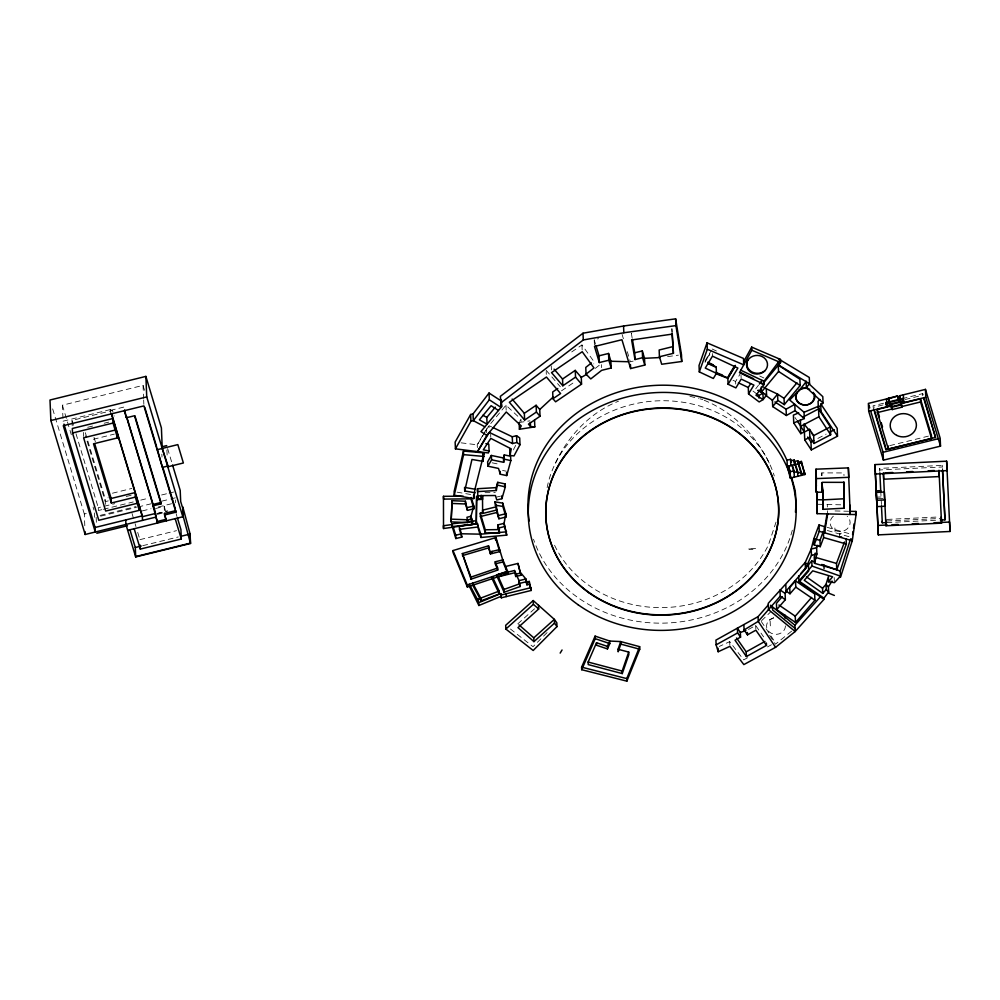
<?xml version="1.0" encoding="UTF-8"?>
<svg xmlns="http://www.w3.org/2000/svg" width="1000" height="1000" viewBox="0 0 1000 1000"><rect width="100%" height="100%" fill="white"/><g stroke="black" fill="none" stroke-linecap="round" stroke-linejoin="round"><path stroke-width="0.75" stroke-dasharray="5 3.75" d="M821.775 475.712L821.812 472.887L843.888 472.938L844 475.625M776.025 522.1L768.375 545.188A116.5 103.425 -2.4 0 1 659 607.612A116.5 103.425 -2.4 0 1 553.225 542.325M555.45 463.15C568.062 435.925 590.25 412.35 618.475 401.225M515.7 445.412L513.7 449.162L513.825 451.875M519.738 421.388L520.95 419.15L521.062 421.85M482.663 435.4L477.238 444.862L477.35 447.562M483.438 434.05L488.175 426.675M704.975 360.95L711.363 350.337M709.8 353.713L705.025 362.175L709.825 354.212M735.725 384.05L735.612 381.488L740.925 372.663M485.075 432.038L477.238 444.825L461.025 442.825M485.863 430.763L489 425.65L505.962 405.225L519.888 418.162M758.425 385.262L755.7 388.888M547.087 632.587L533.025 646.712L510.438 629.012M761.587 620.7L770.425 612.125M517.812 623.837L535.075 608.325M791.587 631.175L775.462 644.175L768.8 634.212M595.325 368.35L601.375 363.587L601.55 367.638M833.363 516.213L833.062 516.425A10 8.875 -2.4 0 0 833.05 528.987A10 8.875 -2.4 0 0 847.188 528.875A10 8.875 -2.4 0 0 847.212 516.312M769.338 620.112L773.662 617.825M571.712 351.938L581.95 344.975L593.675 361.188L593.787 363.888M561.5 390.85L575.087 381.6M748.487 629.462L755.675 625.475L763.625 636.875M747.625 657.725L743.662 659.875L729.7 641.637L719.312 646.425M767.463 646.925L771.425 644.762M817.862 438.438L826.137 434.113M62.962 418.275L62.413 405.2L143.05 385.387L144.812 391.225M63.087 421.175L110.325 409.575L111.213 412.525M110.363 410.387L123.75 407.1L123.85 409.237M72.225 425.788L72 420.425L112.487 410.475L114.175 416.1M87.725 427.275L93.725 425.8M104.225 423.225L108.737 422.113M93.325 439.275L114.3 434.125M594.425 345.125L594.2 339.712L598.525 338.65M633.175 361.1L630.337 361.8L627.3 351.7M112.438 493.212L131.912 488.425M105.388 504.325L105.15 498.488L108.15 497.75M108.275 500.887L105.275 501.625L85.475 435.863M126.275 496.463L132.287 494.988M98.387 510.4L98.275 507.713L114.775 503.663M84.8 525.7L84.312 513.975L87.2 513.263M98.888 510.387L101.875 509.663M103.375 509.288L133.238 501.95M140.712 500.125L148.175 498.288M161.612 494.988L167.587 493.512M169.075 493.15L173.562 492.05M100.113 515.388L136.1 506.55M100.638 516.188L136.475 507.375M137.975 507.013L151.412 503.713M161.863 501.138L169.325 499.312M170.825 498.938L175.3 497.837M142.275 510.925L151.062 508.762M158.387 506.975L171.562 503.725M155.55 508.525L164.2 506.4L165.525 510.788M157.2 513.475L167.45 510.962M157.213 513.538L167.463 511.025M157.312 514.375L163.075 512.95M139.9 539.65L176.525 530.662M142.713 545.688L178.263 536.95M496.637 497.075L500.5 496.125M883.6 403.225L873.1 405.8L873.175 407.375L883.662 404.8M902.188 398.663L922.725 393.612L923.6 396.525M905.188 399.513L922.788 395.188L922.725 393.612M889.737 445.637L928.462 436.112M841.425 533.212L839.388 533.713L839.538 537.425M519.125 422.512L529.925 420.838M667.588 356.637L678.4 355.15M942.312 465.412L942.375 466.975L879.712 469.95L879.65 468.375L942.312 465.412L942.463 468.512M878.037 497.1L881.05 496.962M878.1 498.675L884.65 498.363M887.225 519.412L938.188 517M886.812 521L940.312 518.462M886.888 522.575L938.85 520.112M485.012 492.688L495.3 492.625M818.2 504.275L840.8 504.812M835.05 510.95L848.587 511.275M457.113 492.163L470.6 494.487M492.175 462.812L498.237 464.087M502.562 470.425L506.425 471.238M689.925 396.275L698.512 398.45M699.95 398.812L702.812 399.538M827.212 527.35L850.537 534.038M827.35 530.5L850.675 537.175M712.163 349.012L716.4 351M733.025 380.275L735.612 381.488M759.762 376.037L763.888 378M491.737 426.95L489 425.65L489.113 428.387M704.163 400.25C734.075 412.4 757.337 436.887 770.6 466.025M753 391.062L756.538 393.738M546.15 370.288L560.312 386.788M761.25 621.45L774.562 641.35M794.975 417.475L796.55 419.862M622.087 334.412L623.4 338.738M594.2 339.712L595.513 344.1M167.613 448.587L172.113 463.525M176.1 513.587L176.975 516.487M132.012 513.45L133.763 519.237M135.087 523.663L135.963 526.562M137.713 532.388L139.462 538.2M94.012 437.337L95.35 441.775M85.35 432.713L105.15 498.488M72 420.425L73.787 426.35M76.013 433.738L98.275 507.713M62.413 405.2L71.3 434.725M93.075 507.062L93.963 510.012M52.675 408.9L84.312 513.975M632.112 337.738L631.337 333.212L631.512 337.262M671.912 328.85L672.113 331.8M879.65 468.375L879.788 471.35M880.738 490.65L881.112 498.525M881.2 499.988L881.413 504.538M834.887 527.987L835.037 531.688M834.2 577.55L834.362 581.388M827.275 504.487L827.375 507M827.537 510.775L827.625 512.875M821.812 472.887L821.925 475.588M770.138 620.988L770.337 625.862M755.675 625.475L755.825 629.012M741.025 375.225L741.137 377.8M729.7 641.637L729.85 645.175M712.35 353.587L712.463 356.15M671.875 328.725L672.038 332.775M581.95 344.975L582.175 350.375M551.25 365.863L551.425 369.913M546.2 371.637L546.325 374.338M505.962 405.225L506.188 410.625M490.65 434.325L490.763 437.05M486.538 428.65L486.712 432.7M175.4 499.988L175.512 502.762M166.9 450L167.15 455.863M164.2 506.4L164.375 510.6M161.863 454.15L161.988 457.062M143.05 385.387L143.6 398.488M143.663 399.95L143.85 404.325M110.325 409.575L110.463 412.863M96.15 517.288L96.463 524.55M94.475 512.95L94.65 517.3M83.4 432.425L83.562 436.463M792.325 530.188A133.975 118.95 -2.4 0 1 665.863 623.062A133.975 118.95 -2.4 0 1 533.525 539.263M547.125 487.663A116.5 103.425 -2.4 0 1 656.338 400.9A116.5 103.425 -2.4 0 1 774.287 475.975M785.438 625.913A9.438 8.375 -2.4 0 1 776.812 634.325A9.438 8.375 -2.4 0 1 766.712 627.513A9.438 8.375 -2.4 0 1 773.575 617.913M749.112 548.413L749.062 549.513L755.7 549.663L755.487 548.562L749.112 548.413"/><path stroke-width="1.5" d="M494.988 501.85L496.463 506.763L482.525 510.188L482.663 513.488L496.6 510.062L494.988 501.85L502.7 503.125L505.887 513.713L504.062 523.362L506.737 535.125L480.95 537.475L480.812 534.175L476.138 520.737L472.55 521.112L472.688 524.412L443.512 528.525L443.462 496.312L463.212 496.163M816.2 492.2L815.987 469.175L848.375 467.887L848.763 477.325L816.388 478.6L816.2 492.2L822.075 492.212L822.212 482.325L844.287 482.362L843.938 508.225L823.037 509.312L823.037 490.412L821.675 482.788L822.075 492.212M843.938 508.225L843.763 482.062M476.275 524.038L476.637 496.375L476.275 524.038L452.212 526.562L452.1 523.787L472.575 521.65L470.962 516.287L473.8 506.012L471.238 497.512M817.2 491.825L817.087 513.663L856.087 514.587L855.95 511.45L850.088 511.312M817.087 513.663L817.312 491.625M823.037 509.312L823.037 490.412M450.962 519.138L467.688 519.8L467.8 522.562L451.087 521.9L452.1 500.7L465.4 501.225L467.438 510.363L473.913 508.775L473.8 506.012L467.325 507.6M451.087 521.9L452.1 500.7M852.575 534.525L853.025 531.45M853.475 528.362L854.15 523.75M855.5 514.525L855.95 511.45M856.087 514.587L852.262 540.737L840.487 577.325L840.225 571.038L850.588 538.85M747.087 361.962L746.812 363.787A10.85 9.625 -2.4 0 0 763.062 372L764.85 370.775M824.438 529.663L827.062 513.675M827.675 513.913L824.562 532.812L824.3 526.525L818.988 525L813.888 538.638L811.2 549.05L805.188 562.537L768.238 603.337L768.5 609.625L795.175 631.525L824.025 599.325L823.975 598.162L828.625 591.987L826.237 589.513L826.025 584.388L828.375 576.638L828.587 581.763L834.425 582.663L840.438 576.163L811.975 566.05L811.762 560.925L814.613 561.938M493.1 427.612L512.263 436.763L516.562 435.7L519.7 437.925L519.987 444.712L513.987 455.95L510.012 455.387L511.262 448.913L490.825 438.4L483.3 449.825L489.075 451L488.413 452.962L455.425 448.837L455.138 442.088L470.65 414.487L473.038 413.913L489.038 393.038L500.725 400.637L501.012 407.4L489.312 399.8L489.038 393.038M797.387 392.013L789.712 400.037L804.05 412.262L804.312 418.55L793.737 422.95L800.788 433.688L804.275 431.863L803.95 424L808.763 429.762M475.087 492.775L464.712 490.975L471.962 459.462L483.013 461.375L483.988 452.887L463.462 451.05L454.113 491.637L454.263 495.225L473.75 498.6L474.938 489.2L482.863 457.8M454.263 495.225L463.612 454.637L463.462 451.05M483.425 455.35L483.988 452.887M797.15 392.2L795.938 394.538A9.438 8.375 -2.4 0 0 807.475 404.712A9.412 8.363 -2.4 0 0 813.213 400.763L814.8 395.363L814.488 396.562L814.163 394.4A9.438 8.375 -2.4 0 0 813.225 392.375M815.275 553.05L814.25 557.038L814.513 563.325L836.762 569.7L846.338 544.038L846.137 539.012M814.513 563.325L816.888 554.012L816.625 547.725L817.738 545.275M503.413 457.975L504.263 454.9L510.562 456.225L510.838 460.562L506.7 475.575L500.262 474.225L498.512 468.425L487.887 466.2L487.625 461.863L491.325 455.45L503.413 457.975L503.688 462.325L491.6 459.8L487.887 466.2M503.688 462.325L504.263 454.9M496.213 487.625L497.738 482.325L505.2 483.963L505.325 486.85L501.912 498.7L496.763 499.963L495.425 495.525L480.725 495.613L481.538 498.3L478.025 499.062L477.438 488.725L496.213 487.625L496.325 490.525L477.562 491.613L477.438 488.725M496.325 490.525L497.738 482.325M504.35 486.925L505.2 483.963M618.062 649.262L620.712 641.575L639.65 646.675L639.75 649.212L626.862 681.15L581.7 669.7L581.6 667.15L595.1 636.125L609.7 641.038L620.712 641.575L620.825 644.125L618.175 651.812L618.062 649.262L628.713 652.075L628.825 654.625L622.275 673.587L588.237 664.6L588.125 662.05L596.538 642.738L607.375 646.375L607.475 648.925L596.65 645.275L596.538 642.738M622.275 673.587L622.163 671.05L628.713 652.075M707.038 342.837L707.312 349.25L743.75 364.85L743.487 358.438L707.038 342.837L699.038 365.487L699.312 371.9L713.337 378.475L716.45 373.312L716.175 366.9L707.8 362.975M699.312 371.9L707.312 349.25M820.238 546.663L819.975 540.375L823.375 531.25L823.637 537.537L820.238 546.663L814.15 544.925L819.25 531.287L818.988 525M836.762 569.7L836.5 563.413L844.488 542.025M626.862 681.15L626.763 678.6L639.65 646.675M581.7 669.7L595.212 638.675L595.1 636.125M607.375 646.375L609.113 642.362M607.475 648.925L609.8 643.575L609.7 641.038M782.2 596.7L776.425 603.325L776.688 609.612L795.5 622.475L814.912 600.225L814.65 593.938L795.512 580.837L795.775 587.125L789.987 593.775L786.05 591.087L805.462 568.825L811.462 555.337L811.2 549.05L816.625 547.725M796.438 393.462L800.638 389.175A9.55 8.475 -2.4 0 1 807.887 388.275M797.138 392.3L795.85 396.562A9.55 8.475 -2.4 0 0 805.387 404.963C810.888 405.125 816.325 399.85 814.625 394.212M534.538 420.112L534.825 426.875L519.412 429.263L521.237 425.913L506.25 411.975L486.825 435.412L477.525 451.613L489.288 432.438L512.55 443.55L516.85 442.488L519.987 444.712M743.625 361.712L751.675 347.1L780.438 359.412L780.575 362.562L778.65 365.112L809.55 383.75L806.363 387.425L823.062 402.912L818.337 407.6L837.5 436.188L811.3 449.913L804.737 439.9L804.4 432.038L809.55 429.35L813.662 435.613L813.988 443.475L830.662 434.738L830.337 426.875L818.55 408.913L802.925 417.1M751.675 347.1L751.812 350.25L739.45 372.663L764.15 384.412L755.975 395.3L763.175 399.538L766.562 395.025L766.3 388.738L763.75 387.238M455.425 448.837L470.938 421.25L470.65 414.487M728.562 375.875L734.575 365.9M735.35 365.375L727.85 377.85L715.75 373.113M735.375 365.875L727.875 378.35L715.775 373.612M758.1 390.3L762.913 393.125L763.175 399.538L759.163 401.938L748.55 393.913L753.913 385.125L741.188 379.075L735.888 387.9L728.112 384.263L737.875 368.05L712.463 356.15L705.275 368.088L716.45 373.312M560.163 653.1L562.05 649.987M748.55 393.913L748.275 387.5L750.575 383.738M834.388 595.438L828.675 593.15L828.413 586.862L832.038 581.038M799.35 390.062C797.212 392.375 806.175 382.512 806.1 381.138L806.363 387.425M759.338 384.05L762.062 380.412M764.15 384.412L764.025 381.262L780.438 359.412M489.312 399.8L473.312 420.662L470.938 421.25M776.688 609.612L785.362 599.675L785.088 593.387L786.938 591.025M828.587 581.763L832.562 576.788L812.738 570.85L804.25 580.275L822.763 593.375L826.237 589.513M498.45 410.487L491.1 405.712L479.412 419.812L487.075 424.2L486.788 417.438L495.312 407.163M501.35 399.875L501.637 406.637L480.95 431.587L486.825 435.412M762.15 384.588L778.288 365.163L799.9 379.237L800.163 385.525L784.3 404.625L777.825 400.4L777.562 394.113L766.3 388.738M766.562 395.025L761.462 392.013L778.55 371.45L778.288 365.163M774.912 401.925L786.087 409.2L794.788 404.363L795.05 410.65L786.35 415.487L772.688 406.587L772.425 400.3L777.562 394.113L784.038 398.338L784.3 404.625M772.688 406.587L777.825 400.4M784.038 398.338L796.925 382.812M820.675 596.487L794.912 625.237L795.175 631.525L775.588 647.312L743.85 664.6L729.9 646.35L718.2 651.737L716.125 644.837L715.925 640.125L758.05 616.663L768.3 604.913M785.088 593.387L779.975 589.888L780.238 596.175L758.25 621.388L744.087 629.963L747.487 634.85L755.875 630.188L766.475 645.4L746.4 656.55L735 640.2L740.55 637.125L740.35 632.413L737.412 628.188L737.613 632.913L740.55 637.125M800.65 573.663L811.762 560.925M795.512 580.837L789.725 587.487L789.987 593.775M811.975 566.05L798.925 581.013L823.975 598.162M824.025 599.325L798.975 582.175L808.688 571.038L808.425 564.75L806.275 563.275M795.5 622.475L795.238 616.188L811.575 597.45M822.763 593.375L822.55 588.25L826.025 584.388L828.413 586.862M556.987 626.587L533.175 650.487L505.85 629.062L505.688 625.288L533.212 600.55L554.35 619.362L556.825 622.812L556.987 626.587L554.513 623.138L554.35 619.362L533.787 637.85L533.938 641.625L554.513 623.138M819.963 399.438L818.075 401.312L818.337 407.6M534.825 426.875L530.538 426.538L528.475 424.137L540.025 416.262L539.738 409.513L553.1 397.125M505.85 629.062L533.375 604.325L533.212 600.55M538.538 605.225L538.688 609L517.975 627.612L533.938 641.625M497.225 574.75L514.5 570.513L519.038 580.675L520.062 586.538L504.1 592.263L497.312 577.013L497.225 574.75L507.675 571.263L507.775 573.525L467.337 587.025L453.1 552.6L453.013 550.562L496 537.525L502.75 559.938M496 537.525L495.575 540.025L495.487 537.987M798.213 390.962L799.2 390.2M591.413 362.975L585.763 367.425L586.05 374.175L590.763 378.925L601.663 370.337L611.175 368L610.887 361.25L608.55 353.462L599.038 355.8L599.325 362.562L608.837 360.225L608.55 353.462M586.05 374.175L593.962 367.95L582.225 351.725L551.538 372.625L562.825 385.788L575.538 377.137L575.25 370.375L562.55 379.025L562.825 385.788M672.212 333.275L673.125 346.562L659.15 350L659.425 356.763L661.688 364.25L681.775 361.488L681.488 354.725L675.638 318.85L623.55 326.012L583.013 333.212L500.3 396.375L501.637 406.637M500.575 403.125L583.288 339.963L623.837 332.762L675.925 325.613L675.638 318.85M557.775 388.512L552.688 391.987L552.962 398.738L555.6 401.812L581.55 384.15L581.275 377.4L575.25 370.375M536.112 405.275L536.4 412.038L524.625 420.05L524.338 413.288L536.112 405.275L539.738 409.513M552.962 398.738L560.6 393.55L546.438 377.038L509.363 402.275L524.625 420.05M759 398.088L758.9 395.525L762.913 393.125M581.275 377.4L586.538 374.4M716.125 644.837L737.613 632.913M746.4 656.55L746.2 651.838L764.938 641.425M804.275 431.863L800.65 426.325L818.875 416.775L818.55 408.913M804.737 439.9L809.875 437.2L809.55 429.35M830.337 426.875L813.662 435.613L811.7 433.275M811.3 449.913L810.975 442.05L813.737 440.613M830.275 431.938L834.412 429.775M798.7 412.887L793.413 415.087L793.737 422.95M804.05 412.262L817.975 406.463M500.788 593.575L500.9 596.4L478.888 605.5L478.762 602.675L500.788 593.575L501.325 597.8L531.25 590.45L529.263 581.425L526.812 582.025L526.938 584.85L529.375 584.25L529.263 581.425M478.825 598.825L499.175 591.087L492.663 577.3M472.688 583.138L472.775 585.212L481.138 600.812L499.3 593.913L499.175 591.087M504.1 592.263L503.988 589.438L519.95 583.713M497.638 568.013L497.725 570.062L471.025 579.175L470.938 577.125L497.638 568.013L495.238 561.775L502.9 559.9L507.688 571.487L467.25 584.987L467.337 587.025M740.35 632.413L745.9 630.588M471.025 579.175L462.337 553.575L488.55 545.825L490.45 553.9L499.712 551.625L499.637 549.575L490.375 551.85M462.425 555.625L488.638 547.863L488.55 545.825M167.787 466.812L183.375 462.987L177.838 444.613L157.1 449.712L157.037 448.137L162.425 467.375L168.038 466L162.25 448.438L161.4 427.938L145.875 376.4L50 400.012L50.862 420.525L85.162 534.487L155.912 517.1L155.75 513.4L142.363 516.688L111.25 413.338M50.862 420.525L146.738 396.9L145.875 376.4M124.275 410.65L126.412 417.75L134.525 415.75L161.05 503.862L152.925 505.85L157.675 522.95L155.912 517.1M72.525 433L113.012 423.05L112.825 418.525L72.337 428.475L72.525 433L98.8 520.288L139.288 510.337L139.1 505.812M117.3 433.387L117.487 437.912L93.513 443.8L111.337 503.013L135.312 497.113L135.125 492.587L111.15 498.475L111.337 503.013M161.562 446.875L166.713 445.6M642.3 350.938L642.588 357.7L634.987 359.562L634.712 352.8L642.3 350.938L644.525 358.312L644.812 365.075L630.625 368.55L621.938 339.725L594.475 346.475L599.325 362.562M659.425 356.763L673.413 353.325L673.125 346.562M134.925 415.863L161 502.475L152.875 504.475L126.35 416.362M175.912 512.188L175.85 510.613L164.5 513.4L166.325 520.825L164.562 514.975L175.912 512.188L143.912 405.887L63.275 425.7L95.275 532L95.087 527.475L142.325 515.862L111.662 414M146.738 396.9L182.825 516.775L182.887 507.225L190.113 534.038L190.512 543.475L135.7 556.938L125.925 524.475L125.725 519.95M96.825 533.263L127.475 525.737M157.6 521.388L166.262 519.263M127.688 530.325L183.287 516.663L182.887 507.225M463.612 454.637L484.137 456.475M135.7 556.938L135.3 547.513L141.225 546.05M181.225 536.225L188.637 534.4M134.175 528.725L140.3 549.087L181.312 539.012L180.925 529.575L177.413 517.95M135.588 556.587L190.413 543.125L190.012 533.688M888.288 398.288L897.663 395.988L898.888 400.075L889.513 402.388L888.288 398.288L889.538 403.013L885.975 403.888L886.85 406.812L868.7 411.275L883.413 460.15L940.512 446.125L940.175 438.263L925.462 389.387L899.725 395.712L899.912 400.188M890.088 398.075L868.375 403.413L868.7 411.275M888.312 398.913L897.663 395.988M885.925 402.625L902.763 398.488L903.637 401.413L886.8 405.55L885.925 402.625L885.975 403.888M897.688 396.613L898.913 400.712L902.812 399.75L902.763 398.488M891.213 404.212L891.338 407.362L900.975 404.988L899.975 401.688L890.337 404.05L892.175 409.575L901.8 407.212L901.65 403.438L920.438 398.825L931.438 435.387L931.575 438.525L888.375 449.137L877.375 412.575L877.237 409.438L892.013 405.8M902.812 399.75L903.7 402.675L925.788 397.25L925.462 389.387M891.312 406.725L900.95 404.363L901.8 407.212M877.375 412.575L892.138 408.95M901.775 406.575L920.562 401.962L920.438 398.825M506.737 535.125L504.062 523.362L498.05 524.837L499.613 532.888L485.4 533.1L480.412 516.525L480.275 513.225L483.288 512.475M480.412 516.525L496.987 512.45L496.85 509.15L498.888 518.763L506.025 517.013L505.887 513.713L498.75 515.462M467.05 520.05L471.075 519.05L470.962 516.287L466.938 517.275L467.8 522.562M460.138 528.6L461.838 537.075L455.825 538.55L455.688 535.25L461.7 533.775L480.812 534.175L506.6 531.825M499.613 532.888L498.188 528.138L504.2 526.663M791.438 462.2L790.575 459.312L787.038 460.188L787.3 466.475L790.325 478.113L804.912 474.525L801.375 461.425L797.837 462.3M790.638 460.887L794.175 460.025L795.037 462.9M797.775 460.725L794.237 461.587L797.712 473.113L801.237 472.25L797.775 460.725L797.9 463.862M787.3 466.475L801.438 463L801.375 461.425M792.738 466.525L794.038 470.838L790.05 471.825L790.325 478.113M873.612 408.837L885.888 449.637L935.512 437.438L924.038 397.987M795.913 465.788L797.638 471.55L794.112 472.413L791.938 465.213M883.413 460.15L883.088 452.287L938.675 438.625M804.837 472.95L801.312 473.825L798.275 463.738M497.725 570.062L495.325 563.825L502.987 561.938L502.9 559.9M514.5 570.513L515.725 576.512L520.938 575.237L517.975 563.438L505.7 566.462L505.788 568.725M497.312 577.013L514.6 572.775M520.062 586.538L519.15 583.5L526.025 581.812L525.9 578.975L520.85 572.975L515.625 574.25L515.725 576.512M501.213 594.975L531.125 587.625M839.538 537.425L841.587 536.925M811.462 555.337L816.888 554.012M468.212 521.725L472.55 521.112M452.425 527.275L452.312 524.5L443.4 525.763L443.512 528.525M477.8 527L477.65 523.7L459.363 526.013L459.5 529.312L477.8 527L480.95 537.475M476.775 499.675L482.625 499.312L482.488 496.012L482.663 513.488M822.65 499.888L843.538 498.8M644.525 358.312L659.862 357.562M884.675 499.913L876.625 500.288L874.938 464.588L946.625 461.188L950 531.475L878.312 534.875L876.287 492.425L884.338 492.05L884.975 506.213L876.925 506.6M884.95 472.85L892.675 472.488M906.562 471.825L912.738 471.538M928.188 470.8L934.362 470.513M875.337 474.025L947.025 470.613L946.625 461.188M876.225 490.863L880.738 490.65M881.488 506.05L882.3 522.8L886.888 522.575M940.375 520.037L944.963 519.825L942.537 470.075M878.312 534.875L877.913 525.438L887.262 525M891.938 524.775L898.175 524.475M912.2 523.812L918.438 523.525M934.025 522.775L949.6 522.038L950 531.475M941.538 523.138L938.988 470.288L939.25 476.575L883.662 479.212L883.4 472.925L885.95 525.775L941.538 523.138L941.275 516.85M480.275 513.225L485.262 529.788L499.475 529.587M817.663 499.712L823.438 499.85M610.887 361.25L628.837 361.75M452.212 503.462L465.525 503.988L467.438 510.363M495.125 505.15L502.837 506.425L506.025 517.013M474.938 489.2L464.562 487.4L464.712 490.975M485.9 443.625L488.8 444.212L489.075 451M504.538 459.25L510.838 460.562M497.85 485.213L505.325 486.85M581.6 667.15L626.763 678.6M588.125 662.05L622.163 671.05M620.825 644.125L639.75 649.212M819.25 531.287L852.262 540.737L852.175 538.65M823.637 537.537L846.338 544.038M819.975 540.375L813.888 538.638L814.15 544.925M815.738 557.463L836.5 563.413M595.212 638.675L609.8 643.575M821.725 564.462L840.225 571.038M715.725 372.388L722.438 375.025M751.812 350.25L780.575 362.562M707.775 362.262L713.35 364.875M707.825 363.488L716.2 367.4M740.688 370.175L764.025 381.262M740.925 372.663L753.637 378.713M738.425 382.825L748.275 387.5M484.925 426.788L473.312 420.662L473.038 413.913M482.962 415.25L486.788 417.438M758.112 390.425L762.913 393.25M778.388 358.825L809.287 377.463L809.55 383.75M778.55 371.45L800.163 385.525M795.775 587.125L814.912 600.225M780.238 596.175L785.362 599.675M778.938 605.037L795.238 616.188M806.5 576.9L822.55 588.25M765.288 395.012L772.425 400.3M756.538 393.738L758.9 395.525M770.562 605.237L794.912 625.237M770.438 606.663L772.575 608.413L772.638 609.987L795.037 628.387M795.05 410.65L804.312 418.55M533.375 604.325L538.688 609M518.962 624.837L533.787 637.85M808.325 383.2L822.8 396.637L823.062 402.912M575.538 377.137L581.55 384.15M554.075 369.15L562.55 379.025M536.4 412.038L540.025 416.262M512.137 399.075L524.338 413.288M736.55 638L746.2 651.838M775.588 647.312L758.25 621.388L758.05 616.663M818.875 416.775L830.662 434.738M809.875 437.2L813.988 443.475M797.325 421.05L800.462 425.825L800.788 433.688M807.688 437.05L810.975 442.05M473.387 584.438L481.05 598.737L477.762 599.987L470.025 585.562M478.888 605.5L469.412 586.325L469.325 584.263M499.3 593.913L492.125 578.75L492.038 576.7M498.438 576.962L503.988 589.438M502.987 561.938L507.775 573.525M453.013 550.562L467.25 584.987M462.337 553.575L470.938 577.125M925.788 397.25L940.512 446.125M923.662 398.1L935.512 437.438M920.562 401.962L931.575 438.525M899.725 395.712L900.387 397.912M877.237 409.438L879.438 416.75M881.2 422.6L882.525 426.987M874.862 411.637L885.387 446.6M868.812 404.9L869.712 407.863M870.6 410.825L883.088 452.287M801.438 463L804.912 474.525M642.588 357.7L644.812 365.075M608.837 360.225L611.175 368M595.95 345.562L599.038 355.8M529.375 584.25L531.25 590.45M526.812 582.025L525.9 578.975L519.038 580.675L519.15 583.5M526.025 581.812L526.938 584.85M520.938 575.237L517.975 563.438M496.987 512.45L498.888 518.763M496.087 539.575L499.712 551.625M488.638 547.863L490.45 553.9M500.9 596.4L501.325 597.8M473.913 508.775L470.925 498.862L443.587 499.087L443.462 496.312M471.075 519.05L472.688 524.412M459.5 529.312L461.838 537.075M478.762 602.675L477.738 599.237L477.85 602.062M452.1 523.787L452.312 524.5M453.137 526.788L455.688 535.25M452.212 526.562L455.825 538.55M172.562 465.025L180.2 490.412L180.675 501.488L182.425 507.337M190.512 543.475L183.287 516.663M144.725 407.238L156.6 446.675M162.812 467.3L175.4 509.125M175.188 518.65L181.312 539.012M124.612 409.938L126.412 417.75M126.762 417.1L155.338 512.013M113.012 423.05L117.487 437.912M135.312 497.113L139.288 510.337M129.963 529.763L135.3 547.513M94.663 443.713L111.15 498.475M63.975 424.125L95.087 527.475M788.487 466.062L790.05 471.825L788.55 466M791.612 477.537L795.125 490.412A133.975 118.95 -2.4 0 1 795.462 512.212M815.8 482.775L816.388 485.775M632.375 339.237L634.712 352.8M634.987 359.562L631.625 339.975L672.1 334.125L673.413 353.325M675.925 325.613L681.775 361.488M506.525 472.675L506.7 475.575M500.075 471.337L500.262 474.225M491.325 455.45L491.6 459.8M942.525 470.087L944.963 519.825M879.862 472.837L880.8 492.212M874.938 464.588L877.913 525.438M903.363 394.812L903.7 402.675M900.85 401.85L900.975 404.988M899.975 401.688L900 402.312M898.863 399.45L898.913 400.712M892.05 406.85L892.175 409.575M889.488 401.75L889.538 403.013M886.525 398.95L886.85 406.812M888.25 446L888.375 449.137M885.825 448.062L885.888 449.637M885.688 519.487L885.95 525.775M882.237 521.225L882.3 522.8M849.825 505.025L850.212 514.45L848.375 467.887M837.5 436.188L837.175 428.338L820.688 403.738L821.012 411.6M823.925 564.9L824.075 568.612M815.987 469.175L816.388 478.6M800.375 419.775L800.65 426.325M805.188 562.537L805.462 568.825M801.237 472.25L801.375 475.387M797.638 471.55L797.837 476.262M794.175 460.025L794.375 464.738M798.713 575.887L798.975 582.175M794.038 470.838L794.312 477.125M790.575 459.312L790.837 465.6M786.087 409.2L786.35 415.487M778.525 361.975L778.65 365.112M785.788 584.8L786.05 591.087M784.9 615.062L785.025 618.05M761.25 386.987L761.462 392.013M766.375 643.037L766.475 645.4M747.387 632.487L747.487 634.85M743.888 625.25L744.087 629.963M727.812 377.125L728.112 384.263M718.062 648.213L718.2 651.737M630.45 364.5L630.625 368.55M623.55 326.012L623.837 332.762M583.013 333.212L583.288 339.963M530.363 422.475L530.538 426.538M519.125 422.512L519.412 429.263M516.562 435.7L516.85 442.488M512.263 436.763L512.55 443.55M509.725 448.587L510.012 455.387M502.7 503.125L502.837 506.425M506.1 593.775L506.213 596.6M501.8 495.812L501.912 498.7M498.05 524.837L498.188 528.138M496.463 506.763L496.6 510.062M495.238 561.775L495.325 563.825M492.125 551.425L492.2 553.462M482.762 453.2L482.912 456.775M482.912 458.988L483.013 461.375M485.262 529.788L485.4 533.1M481.538 498.3L481.413 495.412L477.9 496.175L478.025 499.062M481.025 597.987L481.138 600.812M473.6 495.012L473.75 498.6M471.712 518.8L471.838 521.575M465.4 501.225L465.525 503.988M164.5 513.4L164.562 514.975M161 502.475L161.05 503.862M152.838 503.713L152.925 505.85M142.325 515.862L142.513 520.4M140.137 545.05L140.3 549.087M136.988 498.787L137.175 503.312L105.675 511.062L83.625 437.812L115.125 430.075L114.938 425.55M85.05 531.55L85.162 534.487M567.087 571.938A116.5 103.425 -2.4 0 1 651.012 408.537A116.5 103.425 -2.4 0 1 768.45 552.875A116.5 103.425 -2.4 0 1 568.075 573.138M529.125 521A133.975 118.95 -2.4 0 1 628.8 389.188A133.975 118.95 -2.4 0 1 786.912 460.3M800.337 389.412A9.438 8.375 -2.4 0 1 809.775 389.338M747.925 360.138L746.875 362.4A10.5 9.312 -2.4 0 0 751.75 372.837A10.5 9.312 -2.4 0 0 764.425 371.262L766.087 369.325A10.5 9.312 -2.4 0 0 762.262 356.613A10.5 9.312 -2.4 0 0 747.925 360.138M578.038 604.7A133.975 118.95 -2.4 0 0 794.55 528.7A133.975 118.95 -2.4 0 0 614.062 400.812A133.975 118.95 -2.4 0 0 578.038 604.7M589.038 592.837A116.5 103.425 -2.4 0 0 777.288 526.763A116.5 103.425 -2.4 0 0 620.363 415.562A116.5 103.425 -2.4 0 0 589.038 592.837M896.737 435.387A13.1 11.625 -2.4 0 0 916.4 425.163A13.1 11.625 -2.4 0 0 896.762 415.238A13.1 11.625 -2.4 0 0 896.737 435.387"/></g></svg>
